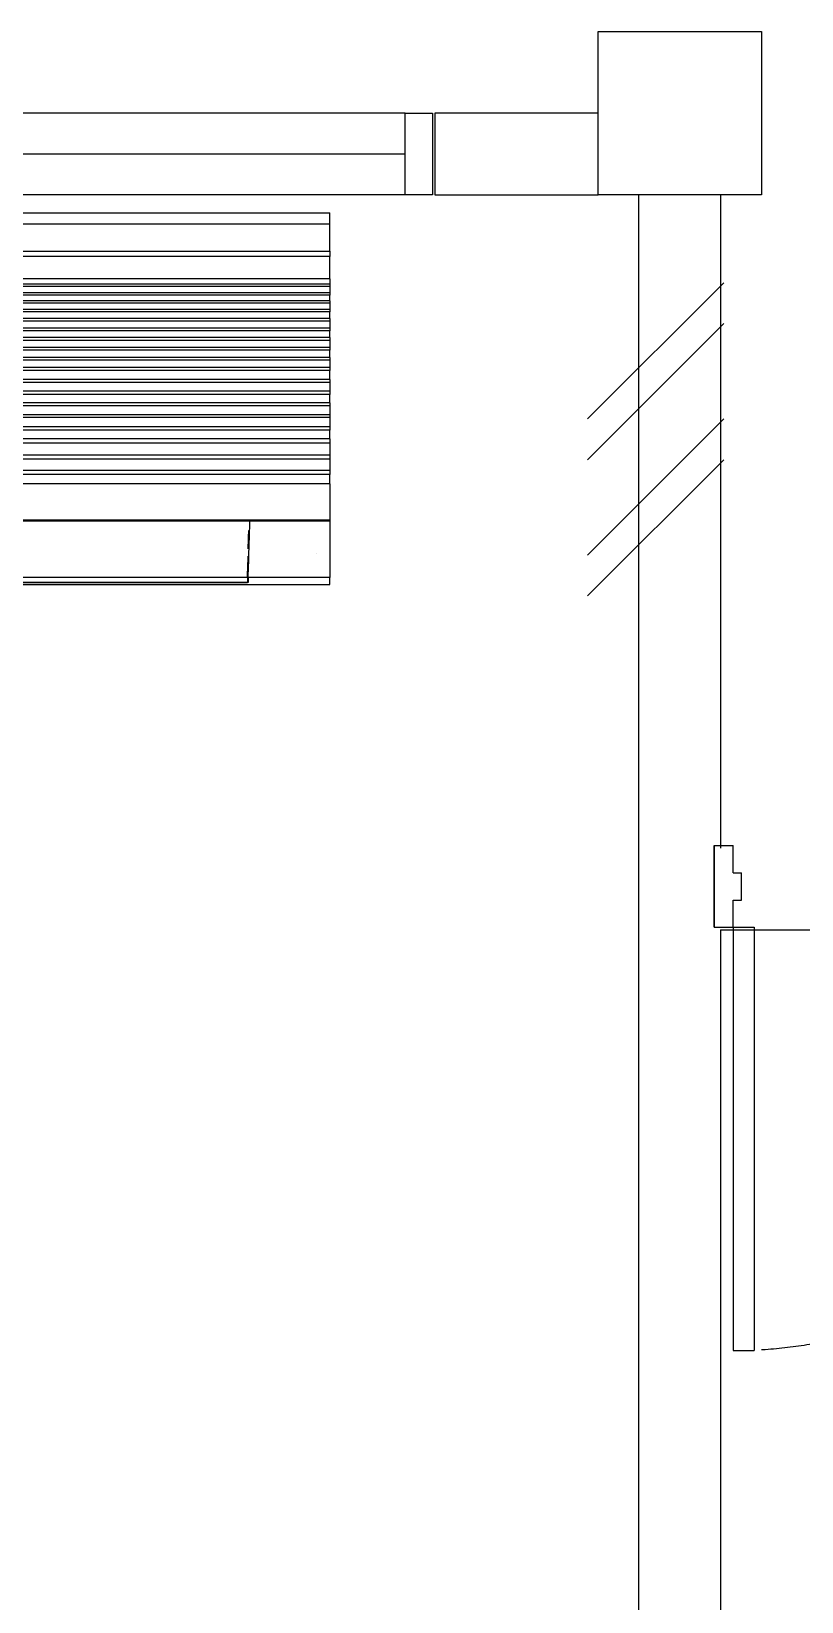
# Model space of a CAD drawing. Header units: millimetres. Extents: x 982 to 80582, y 687 to 58800.
# Drawn here: x 42676 to 44091, y 22549 to 25433 of the extents above; entities that cross this region are included whole.
import ezdxf

# ---------------------------------------------------------------- set-up
doc = ezdxf.new("R2010")
doc.units = ezdxf.units.MM
doc.linetypes.add('DASHDOT', pattern=[1, 0.5, -0.25, 0, -0.25])
for name, color, linetype in [('A-COLUMN', 3, 'Continuous'), ('A-DOOR', 9, 'Continuous'), ('A-DROP', 8, 'Continuous'), ('A-WALL', 1, 'Continuous'), ('A-WIN', 9, 'Continuous'), ('A-WLH', 7, 'Continuous'), ('Edges', 7, 'Continuous')]:
    doc.layers.add(name, color=color, linetype=linetype)

# ---------------------------------------------------------------- blocks, each defined once
blk = doc.blocks.new('A$C49831240')
at = {"layer": 'A-WLH', "color": 8}
for p, q in [((250, 575), (0, 325)), ((250, 500), (0, 250)), ((250, 325), (0, 75)), ((250, 250), (0, 0))]:
    blk.add_line(p, q, dxfattribs=at)
blk = doc.blocks.new('A$C04C40081')
at = {"layer": 'A-WIN', "color": 8}
for p, q in [((850, 150), (50, 150)), ((850, 75), (50, 75)), ((850, 0), (50, 0))]:
    blk.add_line(p, q, dxfattribs=at)
at = {"layer": 'A-WIN', "color": 8, "linetype": 'Continuous'}
for points in [[(50, 150), (0, 150), (0, 0), (50, 0)], [(850, 150), (900, 150), (900, 0), (850, 0)]]:
    blk.add_lwpolyline(points, close=True, dxfattribs=at)
blk = doc.blocks.new('A$C674C400B')
at = {"layer": 'A-DOOR', "color": 8}
for p, q in [((35, 150), (35, 927.1)), ((35, 927.1), (73, 927.1)), ((73, 150), (73, 927.1)), ((35, 150), (73, 150))]:
    blk.add_line(p, q, dxfattribs=at)
at = {"layer": 'A-DOOR', "color": 8, "linetype": 'Continuous'}
for p, q in [((0, 0), (0, 150)), ((0, 150), (0, 0)), ((0, 150), (35, 150)), ((0, 150), (0, 0)), ((0, 0), (0, 150)), ((0, 150), (0, 0)), ((0, 150), (0, 150)), ((0, 0), (0, 150)), ((0, 150), (0, 0)), ((0, 150), (0, 150)), ((35, 150), (35, 100)), ((900, 150), (865, 150)), ((865, 150), (865, 100)), ((900, 150), (900, 0)), ((900, 0), (900, 150)), ((900, 150), (900, 0)), ((900, 150), (900, 0)), ((900, 0), (900, 150)), ((900, 150), (900, 0)), ((900, 150), (900, 150)), ((900, 0), (900, 150)), ((900, 150), (900, 0)), ((900, 150), (900, 150)), ((35, 100), (50, 100)), ((50, 100), (50, 50)), ((865, 100), (850, 100)), ((850, 100), (850, 50)), ((35, 50), (50, 50)), ((35, 50), (35, 0)), ((865, 50), (850, 50)), ((865, 50), (865, 0)), ((0, 0), (35, 0)), ((0, 0), (0, 0)), ((0, 0), (0, 0)), ((900, 0), (865, 0)), ((900, 0), (900, 0)), ((900, 0), (900, 0))]:
    blk.add_line(p, q, dxfattribs=at)
at = {"layer": 'A-DOOR', "color": 8, "linetype": 'DASHDOT', "ltscale": 500}
blk.add_arc((35, 98), 830, 0.1381, 87.3759, dxfattribs=at)
blk = doc.blocks.new('air con')
at = {"layer": 'Edges'}
for p, q in [((71.4, 41.9), (152.4, 41.9)), ((71.4, 41.09), (152.4, 41.09)), ((152.4, 41.09), (152.4, 41.9)), ((152.4, 39.12), (152.4, 41.09)), ((71.4, 39.12), (152.4, 39.12)), ((152.4, 39.12), (152.4, 38.72)), ((152.4, 38.72), (71.4, 38.72)), ((152.4, 37.09), (152.4, 38.72)), ((152.4, 37.09), (71.4, 37.09)), ((152.4, 36.7), (71.4, 36.7)), ((152.4, 36.54), (71.4, 36.54)), ((152.4, 37.09), (152.4, 36.7)), ((152.4, 36.7), (152.4, 36.54)), ((152.4, 36.54), (152.4, 36.08)), ((152.4, 36.08), (71.4, 36.08)), ((152.4, 35.91), (71.4, 35.91)), ((152.4, 35.49), (71.4, 35.49)), ((152.4, 36.08), (152.4, 35.91)), ((152.4, 35.49), (152.4, 35.91)), ((152.4, 35.49), (152.4, 35.34)), ((152.4, 35.34), (71.4, 35.34)), ((152.4, 34.88), (71.4, 34.88)), ((152.4, 34.71), (71.4, 34.71)), ((152.4, 35.34), (152.4, 34.88)), ((152.4, 34.88), (152.4, 34.71)), ((152.4, 34.21), (152.4, 34.71)), ((152.4, 34.21), (71.4, 34.21)), ((152.4, 34.02), (71.4, 34.02)), ((152.4, 33.51), (71.4, 33.51)), ((152.4, 33.33), (71.4, 33.33)), ((152.4, 34.21), (152.4, 34.02)), ((152.4, 34.02), (152.4, 33.51)), ((152.4, 33.51), (152.4, 33.33)), ((152.4, 32.83), (152.4, 33.33)), ((152.4, 32.83), (71.4, 32.83)), ((152.4, 32.62), (71.4, 32.62)), ((152.4, 32.1), (71.4, 32.1)), ((152.4, 32.83), (152.4, 32.62)), ((152.4, 32.62), (152.4, 32.1)), ((152.4, 32.1), (152.4, 31.91)), ((152.4, 31.91), (71.4, 31.91)), ((152.4, 31.38), (71.4, 31.38)), ((152.4, 31.19), (71.4, 31.19)), ((152.4, 31.38), (152.4, 31.91)), ((152.4, 31.38), (152.4, 31.19)), ((152.4, 31.19), (152.4, 30.65)), ((152.4, 30.65), (71.4, 30.65)), ((152.4, 30.44), (71.4, 30.44)), ((152.4, 29.79), (71.4, 29.79)), ((152.4, 30.65), (152.4, 30.44)), ((152.4, 29.79), (152.4, 30.44)), ((152.4, 29.79), (152.4, 29.56)), ((152.4, 29.56), (71.4, 29.56)), ((152.4, 28.93), (71.4, 28.93)), ((152.4, 28.71), (71.4, 28.71)), ((152.4, 29.56), (152.4, 28.93)), ((152.4, 28.93), (152.4, 28.71)), ((152.4, 28.09), (152.4, 28.71)), ((152.4, 28.09), (71.4, 28.09)), ((152.4, 27.87), (71.4, 27.87)), ((152.4, 28.09), (152.4, 27.87)), ((152.4, 27.87), (152.4, 27.23)), ((152.4, 27.23), (71.4, 27.23)), ((152.4, 27.02), (71.4, 27.02)), ((152.4, 26.35), (71.4, 26.35)), ((152.4, 27.23), (152.4, 27.02)), ((152.4, 27.02), (152.4, 26.35)), ((152.4, 26.35), (152.4, 26.12)), ((152.4, 26.12), (71.4, 26.12)), ((152.4, 25.47), (71.4, 25.47)), ((152.4, 25.16), (71.4, 25.16)), ((152.4, 25.47), (152.4, 26.12)), ((152.4, 25.47), (152.4, 25.16)), ((152.4, 25.16), (152.4, 24.3)), ((152.4, 24.3), (71.4, 24.3)), ((152.4, 24), (71.4, 24)), ((152.4, 24.3), (152.4, 24)), ((152.4, 24), (152.4, 23.18)), ((152.4, 23.18), (71.4, 23.18)), ((152.4, 22.88), (71.4, 22.88)), ((152.4, 23.18), (152.4, 22.88)), ((152.4, 22.21), (152.4, 22.88)), ((152.4, 22.21), (71.4, 22.21)), ((152.4, 22.21), (152.4, 19.57)), ((152.4, 19.57), (71.4, 19.57)), ((152.4, 19.49), (71.4, 19.49)), ((146.59, 19.09), (146.6, 19.49)), ((152.4, 19.57), (152.4, 19.49)), ((152.4, 19.49), (152.4, 15.42)), ((146.49, 18.03), (146.5, 18.39)), ((146.5, 18.39), (146.51, 18.75)), ((146.51, 18.75), (146.52, 18.81)), ((146.55, 17.92), (146.56, 18.3)), ((146.56, 18.3), (146.57, 18.69)), ((146.57, 18.69), (146.59, 19.09)), ((146.48, 17.68), (146.49, 18.03)), ((146.48, 17.5), (146.48, 17.68)), ((146.52, 16.87), (146.53, 17.21)), ((146.53, 17.21), (146.54, 17.56)), ((146.54, 17.56), (146.55, 17.92)), ((151.4, 17.18), (151.4, 17.18)), ((146.43, 15.72), (146.44, 16.03)), ((146.44, 16.03), (146.45, 16.35)), ((146.45, 16.35), (146.46, 16.67)), ((146.46, 16.67), (146.46, 16.96)), ((146.49, 15.95), (146.5, 16.24)), ((146.5, 16.24), (146.51, 16.55)), ((146.51, 16.55), (146.52, 16.87)), ((71.4, 14.9), (152.4, 14.9)), ((146.42, 15.42), (76.92, 15.42)), ((146.42, 15.05), (76.92, 15.05)), ((146.42, 15.01), (76.92, 15.01)), ((146.42, 15.42), (146.43, 15.72)), ((146.47, 15.42), (146.42, 15.42)), ((146.42, 15.42), (146.42, 15.05)), ((146.47, 15.05), (146.42, 15.05)), ((146.42, 15.05), (146.42, 15.01)), ((146.47, 15.42), (146.48, 15.68)), ((152.4, 15.42), (146.47, 15.42)), ((146.47, 15.42), (146.47, 15.05)), ((146.48, 15.68), (146.49, 15.95)), ((152.4, 14.9), (152.4, 15.42))]:
    blk.add_line(p, q, dxfattribs=at)

msp = doc.modelspace()

# ---------------------------------------------------------------- linework, layer by layer
at = {"layer": 'A-COLUMN', "color": 8}
msp.add_lwpolyline([(44017.1, 25133.1), (43717.1, 25133.1), (43717.1, 25433.1), (44017.1, 25433.1)], close=True, dxfattribs=at)
at = {"layer": 'A-DROP', "color": 8}
msp.add_line((43942.1, 23783.1), (44807.1, 23783.1), dxfattribs=at)
at = {"layer": 'A-WALL', "color": 8, "linetype": 'Continuous', "ltscale": 900}
for p, q in [((43717.1, 25283.1), (43417.1, 25283.1)), ((43417.1, 25283.1), (43417.1, 25133.1)), ((43417.1, 25133.1), (43717.1, 25133.1))]:
    msp.add_line(p, q, dxfattribs=at)
at = {"layer": 'A-WALL', "color": 8}
for p, q in [((43792.1, 20733.1), (43792.1, 25133.1)), ((43942.1, 25133.1), (43942.1, 23933.1)), ((43942.1, 23783.1), (43942.1, 19133.1))]:
    msp.add_line(p, q, dxfattribs=at)

# ---------------------------------------------------------------- block references
at = {"xscale": 25.2884805851763, "yscale": 25.2884805851763, "zscale": 25.2884805851763}
msp.add_blockref('air con', (39370.4, 24040.5), dxfattribs=at)
at = {"layer": 'A-DOOR', "color": 8, "xscale": -1, "rotation": 180}
msp.add_blockref('A$C674C400B', (43930.6, 23937.8), dxfattribs=at)
at = {"layer": 'A-WIN', "color": 8}
msp.add_blockref('A$C04C40081', (42513, 25132.8), dxfattribs=at)
at = {"layer": 'A-WLH', "color": 8}
msp.add_blockref('A$C49831240', (43697.9, 24396.4), dxfattribs=at)

doc.saveas('drawing.dxf')
